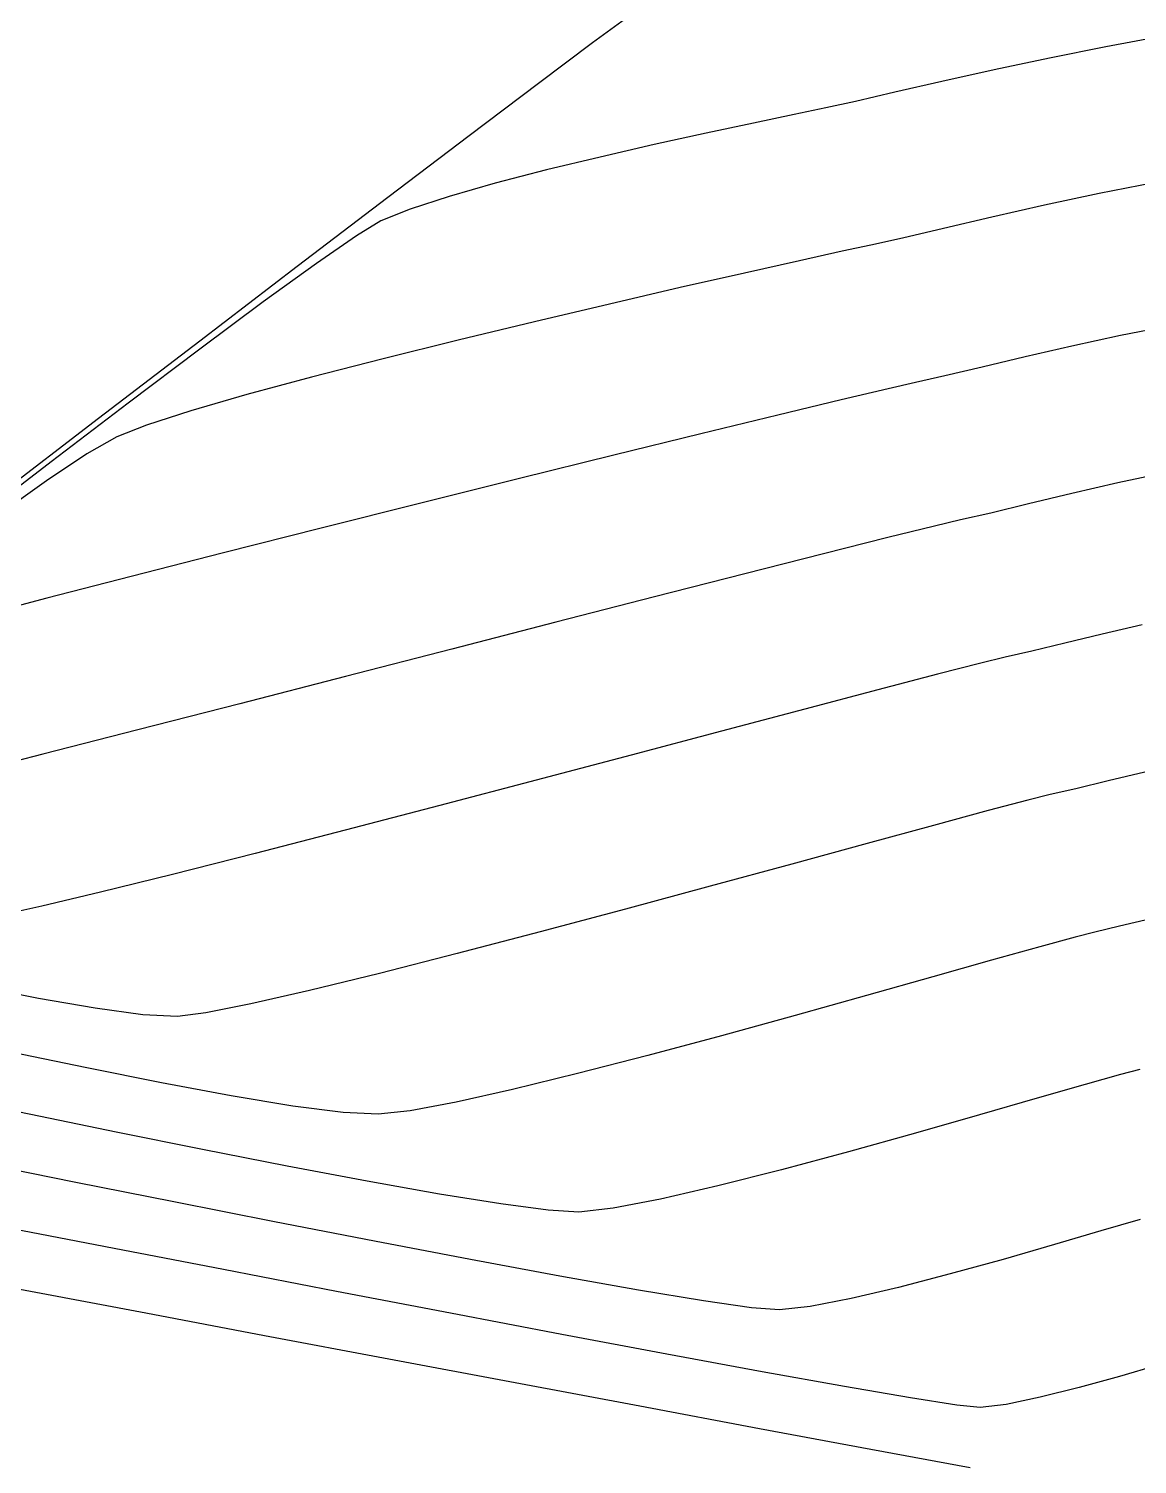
# Model space of a CAD drawing. Header units: metres. Extents: x 708868 to 711043, y 5411316 to 5413138.
# Drawn here: x 709982.42 to 710010.54, y 5411840.77 to 5411877.21 of the extents above; entities that cross this region are included whole.
import ezdxf

# ---------------------------------------------------------------- set-up
doc = ezdxf.new("R2010")
doc.units = ezdxf.units.M
for name, color, linetype in [('Rionegro 2010_Contours', 7, 'Continuous'), ('Rionegro 2014_Contours', 7, 'Continuous'), ('Rionegro 2018_Contours', 7, 'Continuous')]:
    doc.layers.add(name, color=color, linetype=linetype)

msp = doc.modelspace()

# ---------------------------------------------------------------- linework, layer by layer
at = {"layer": 'Rionegro 2010_Contours'}
for points in [[(709997.646, 5411877.526, 233), (709996.721, 5411876.844, 233), (709995.346, 5411875.813, 233), (709993.592, 5411874.487, 233), (709991.529, 5411872.92, 233), (709989.227, 5411871.166, 233), (709986.755, 5411869.278, 233), (709984.184, 5411867.312, 233), (709981.584, 5411865.32, 233)], [(710011.147, 5411877.005, 234), (710009.747, 5411876.749, 234), (710008.315, 5411876.461, 234), (710006.907, 5411876.159, 234), (710005.579, 5411875.863, 234), (710004.387, 5411875.591, 234), (710003.389, 5411875.362, 234), (710002.639, 5411875.197, 234), (710001.837, 5411875.029, 234), (710000.803, 5411874.811, 234), (709999.599, 5411874.553, 234), (709998.282, 5411874.263, 234), (709996.913, 5411873.949, 234), (709995.55, 5411873.62, 234), (709994.253, 5411873.285, 234), (709993.082, 5411872.951, 234), (709992.094, 5411872.628, 234), (709991.35, 5411872.325, 234), (709990.73, 5411871.95, 234), (709989.714, 5411871.25, 234), (709988.367, 5411870.274, 234), (709986.753, 5411869.075, 234), (709984.937, 5411867.705, 234), (709982.982, 5411866.213, 234), (709980.952, 5411864.652, 234)], [(710011.34, 5411869.657, 236), (710010.113, 5411869.416, 236), (710008.881, 5411869.148, 236), (710007.695, 5411868.875, 236), (710006.604, 5411868.616, 236), (710005.661, 5411868.392, 236), (710004.914, 5411868.224, 236), (710004.219, 5411868.067, 236), (710003.028, 5411867.785, 236), (710001.419, 5411867.398, 236), (709999.47, 5411866.923, 236), (709997.259, 5411866.38, 236), (709994.865, 5411865.788, 236), (709992.365, 5411865.166, 236), (709989.838, 5411864.532, 236), (709987.361, 5411863.906, 236), (709985.014, 5411863.306, 236), (709982.874, 5411862.752, 236), (709981.019, 5411862.261, 236)], [(710011.246, 5411865.932, 237), (710010.052, 5411865.68, 237), (710008.88, 5411865.41, 237), (710007.785, 5411865.146, 237), (710006.824, 5411864.914, 237), (710006.052, 5411864.738, 237), (710005.393, 5411864.584, 237), (710004.211, 5411864.291, 237), (710002.583, 5411863.88, 237), (710000.585, 5411863.37, 237), (709998.296, 5411862.784, 237), (709995.793, 5411862.141, 237), (709993.153, 5411861.461, 237), (709990.454, 5411860.766, 237), (709987.773, 5411860.075, 237), (709985.187, 5411859.41, 237), (709982.774, 5411858.79, 237), (709980.611, 5411858.236, 237)], [(710010.665, 5411862.073, 238), (710009.649, 5411861.838, 238), (710008.7, 5411861.608, 238), (710007.864, 5411861.406, 238), (710007.189, 5411861.252, 238), (710006.574, 5411861.105, 238), (710005.471, 5411860.822, 238), (710003.957, 5411860.426, 238), (710002.106, 5411859.939, 238), (709999.994, 5411859.38, 238), (709997.697, 5411858.772, 238), (709995.289, 5411858.136, 238), (709992.846, 5411857.494, 238), (709990.444, 5411856.867, 238), (709988.158, 5411856.276, 238), (709986.063, 5411855.743, 238), (709984.234, 5411855.289, 238), (709982.747, 5411854.935, 238), (709981.677, 5411854.703, 238)], [(710010.733, 5411858.338, 239), (710009.803, 5411858.115, 239), (710008.981, 5411857.916, 239), (710008.327, 5411857.766, 239), (710007.764, 5411857.628, 239), (710006.756, 5411857.36, 239), (710005.374, 5411856.986, 239), (710003.69, 5411856.527, 239), (710001.778, 5411856.005, 239), (709999.708, 5411855.442, 239), (709997.555, 5411854.861, 239), (709995.389, 5411854.284, 239), (709993.284, 5411853.732, 239), (709991.311, 5411853.228, 239), (709989.543, 5411852.794, 239), (709988.052, 5411852.453, 239), (709986.91, 5411852.225, 239), (709986.19, 5411852.134, 239), (709985.313, 5411852.18, 239), (709984.105, 5411852.344, 239), (709982.664, 5411852.596, 239), (709981.088, 5411852.906, 239)], [(710010.602, 5411850.794, 241), (710010.113, 5411850.666, 241), (710009.219, 5411850.412, 241), (710007.999, 5411850.06, 241), (710006.537, 5411849.638, 241), (710004.913, 5411849.176, 241), (710003.211, 5411848.703, 241), (710001.511, 5411848.247, 241), (709999.895, 5411847.837, 241), (709998.445, 5411847.502, 241), (709997.244, 5411847.271, 241), (709996.371, 5411847.173, 241), (709995.596, 5411847.219, 241), (709994.391, 5411847.377, 241), (709992.834, 5411847.629, 241), (709991.001, 5411847.957, 241), (709988.972, 5411848.341, 241), (709986.822, 5411848.763, 241), (709984.63, 5411849.204, 241), (709982.473, 5411849.645, 241), (709980.428, 5411850.066, 241)], [(710010.612, 5411846.987, 242), (710009.619, 5411846.692, 242), (710008.437, 5411846.345, 242), (710007.139, 5411845.972, 242), (710005.798, 5411845.601, 242), (710004.487, 5411845.261, 242), (710003.279, 5411844.977, 242), (710002.246, 5411844.779, 242), (710001.462, 5411844.693, 242), (710000.754, 5411844.745, 242), (709999.534, 5411844.917, 242), (709997.884, 5411845.19, 242), (709995.888, 5411845.546, 242), (709993.627, 5411845.966, 242), (709991.186, 5411846.433, 242), (709988.647, 5411846.927, 242), (709986.093, 5411847.431, 242), (709983.607, 5411847.925, 242), (709981.271, 5411848.392, 242)], [(710011.064, 5411843.286, 243), (710010.087, 5411843.001, 243), (710009.064, 5411842.718, 243), (710008.078, 5411842.471, 243), (710007.213, 5411842.291, 243), (710006.553, 5411842.212, 243), (710005.965, 5411842.271, 243), (710004.79, 5411842.454, 243), (710003.113, 5411842.743, 243), (710001.022, 5411843.12, 243), (709998.601, 5411843.567, 243), (709995.938, 5411844.068, 243), (709993.118, 5411844.604, 243), (709990.228, 5411845.158, 243), (709987.353, 5411845.712, 243), (709984.58, 5411846.249, 243), (709981.995, 5411846.75, 243)], [(710006.301, 5411840.68, 244), (710003.777, 5411841.148, 244), (710000.953, 5411841.674, 244), (709997.916, 5411842.243, 244), (709994.753, 5411842.836, 244), (709991.552, 5411843.439, 244), (709988.4, 5411844.033, 244), (709985.384, 5411844.602, 244), (709982.593, 5411845.129, 244), (709980.113, 5411845.598, 244)]]:
    msp.add_polyline3d(points, dxfattribs=at)
at = {"layer": 'Rionegro 2014_Contours'}
for points in [[(709997.646, 5411877.526, 233), (709996.721, 5411876.844, 233), (709995.346, 5411875.813, 233), (709993.592, 5411874.487, 233), (709991.529, 5411872.92, 233), (709989.227, 5411871.166, 233), (709986.755, 5411869.278, 233), (709984.184, 5411867.312, 233), (709981.584, 5411865.32, 233)], [(710011.147, 5411877.005, 234), (710009.747, 5411876.749, 234), (710008.315, 5411876.461, 234), (710006.907, 5411876.159, 234), (710005.579, 5411875.863, 234), (710004.387, 5411875.591, 234), (710003.389, 5411875.362, 234), (710002.639, 5411875.197, 234), (710001.837, 5411875.029, 234), (710000.803, 5411874.811, 234), (709999.599, 5411874.553, 234), (709998.282, 5411874.263, 234), (709996.913, 5411873.949, 234), (709995.55, 5411873.62, 234), (709994.253, 5411873.285, 234), (709993.082, 5411872.951, 234), (709992.094, 5411872.628, 234), (709991.35, 5411872.325, 234), (709990.73, 5411871.95, 234), (709989.714, 5411871.25, 234), (709988.367, 5411870.274, 234), (709986.753, 5411869.075, 234), (709984.937, 5411867.705, 234), (709982.982, 5411866.213, 234), (709980.952, 5411864.652, 234)], [(710010.964, 5411873.291, 235), (710009.576, 5411873.021, 235), (710008.184, 5411872.723, 235), (710006.847, 5411872.42, 235), (710005.626, 5411872.135, 235), (710004.583, 5411871.891, 235), (710003.777, 5411871.711, 235), (710003.057, 5411871.556, 235), (710001.968, 5411871.316, 235), (710000.576, 5411871.004, 235), (709998.947, 5411870.634, 235), (709997.15, 5411870.218, 235), (709995.249, 5411869.77, 235), (709993.311, 5411869.303, 235), (709991.404, 5411868.83, 235), (709989.593, 5411868.365, 235), (709987.946, 5411867.921, 235), (709986.528, 5411867.51, 235), (709985.407, 5411867.147, 235), (709984.649, 5411866.844, 235), (709983.893, 5411866.412, 235), (709982.87, 5411865.733, 235), (709981.639, 5411864.857, 235)], [(710011.34, 5411869.657, 236), (710010.113, 5411869.416, 236), (710008.881, 5411869.148, 236), (710007.695, 5411868.875, 236), (710006.604, 5411868.616, 236), (710005.661, 5411868.392, 236), (710004.914, 5411868.224, 236), (710004.219, 5411868.067, 236), (710003.028, 5411867.785, 236), (710001.419, 5411867.398, 236), (709999.47, 5411866.923, 236), (709997.259, 5411866.38, 236), (709994.865, 5411865.788, 236), (709992.365, 5411865.166, 236), (709989.838, 5411864.532, 236), (709987.361, 5411863.906, 236), (709985.014, 5411863.306, 236), (709982.874, 5411862.752, 236), (709981.019, 5411862.261, 236)], [(710011.246, 5411865.932, 237), (710010.052, 5411865.68, 237), (710008.88, 5411865.41, 237), (710007.785, 5411865.146, 237), (710006.824, 5411864.914, 237), (710006.052, 5411864.738, 237), (710005.393, 5411864.584, 237), (710004.211, 5411864.291, 237), (710002.583, 5411863.88, 237), (710000.585, 5411863.37, 237), (709998.296, 5411862.784, 237), (709995.793, 5411862.141, 237), (709993.153, 5411861.461, 237), (709990.454, 5411860.766, 237), (709987.773, 5411860.075, 237), (709985.187, 5411859.41, 237), (709982.774, 5411858.79, 237), (709980.611, 5411858.236, 237)], [(710010.665, 5411862.073, 238), (710009.649, 5411861.838, 238), (710008.7, 5411861.608, 238), (710007.864, 5411861.406, 238), (710007.189, 5411861.252, 238), (710006.574, 5411861.105, 238), (710005.471, 5411860.822, 238), (710003.957, 5411860.426, 238), (710002.106, 5411859.939, 238), (709999.994, 5411859.38, 238), (709997.697, 5411858.772, 238), (709995.289, 5411858.136, 238), (709992.846, 5411857.494, 238), (709990.444, 5411856.867, 238), (709988.158, 5411856.276, 238), (709986.063, 5411855.743, 238), (709984.234, 5411855.289, 238), (709982.747, 5411854.935, 238), (709981.677, 5411854.703, 238)], [(710010.733, 5411858.338, 239), (710009.803, 5411858.115, 239), (710008.981, 5411857.916, 239), (710008.327, 5411857.766, 239), (710007.764, 5411857.628, 239), (710006.756, 5411857.36, 239), (710005.374, 5411856.986, 239), (710003.69, 5411856.527, 239), (710001.778, 5411856.005, 239), (709999.708, 5411855.442, 239), (709997.555, 5411854.861, 239), (709995.389, 5411854.284, 239), (709993.284, 5411853.732, 239), (709991.311, 5411853.228, 239), (709989.543, 5411852.794, 239), (709988.052, 5411852.453, 239), (709986.91, 5411852.225, 239), (709986.19, 5411852.134, 239), (709985.313, 5411852.18, 239), (709984.105, 5411852.344, 239), (709982.664, 5411852.596, 239), (709981.088, 5411852.906, 239)], [(710010.888, 5411854.618, 240), (710010.091, 5411854.424, 240), (710009.464, 5411854.28, 240), (710008.965, 5411854.153, 240), (710008.068, 5411853.906, 240), (710006.842, 5411853.561, 240), (710005.354, 5411853.14, 240), (710003.671, 5411852.666, 240), (710001.86, 5411852.161, 240), (709999.99, 5411851.648, 240), (709998.127, 5411851.149, 240), (709996.339, 5411850.686, 240), (709994.693, 5411850.283, 240), (709993.257, 5411849.962, 240), (709992.097, 5411849.744, 240), (709991.281, 5411849.653, 240), (709990.39, 5411849.699, 240), (709989.118, 5411849.863, 240), (709987.554, 5411850.123, 240), (709985.782, 5411850.453, 240), (709983.888, 5411850.83, 240), (709981.959, 5411851.231, 240)], [(710010.602, 5411850.794, 241), (710010.113, 5411850.666, 241), (710009.219, 5411850.412, 241), (710007.999, 5411850.06, 241), (710006.537, 5411849.638, 241), (710004.913, 5411849.176, 241), (710003.211, 5411848.703, 241), (710001.511, 5411848.247, 241), (709999.895, 5411847.837, 241), (709998.445, 5411847.502, 241), (709997.244, 5411847.271, 241), (709996.371, 5411847.173, 241), (709995.596, 5411847.219, 241), (709994.391, 5411847.377, 241), (709992.834, 5411847.629, 241), (709991.001, 5411847.957, 241), (709988.972, 5411848.341, 241), (709986.822, 5411848.763, 241), (709984.63, 5411849.204, 241), (709982.473, 5411849.645, 241), (709980.428, 5411850.066, 241)], [(710010.612, 5411846.987, 242), (710009.619, 5411846.692, 242), (710008.437, 5411846.345, 242), (710007.139, 5411845.972, 242), (710005.798, 5411845.601, 242), (710004.487, 5411845.261, 242), (710003.279, 5411844.977, 242), (710002.246, 5411844.779, 242), (710001.462, 5411844.693, 242), (710000.754, 5411844.745, 242), (709999.534, 5411844.917, 242), (709997.884, 5411845.19, 242), (709995.888, 5411845.546, 242), (709993.627, 5411845.966, 242), (709991.186, 5411846.433, 242), (709988.647, 5411846.927, 242), (709986.093, 5411847.431, 242), (709983.607, 5411847.925, 242), (709981.271, 5411848.392, 242)], [(710011.064, 5411843.286, 243), (710010.087, 5411843.001, 243), (710009.064, 5411842.718, 243), (710008.078, 5411842.471, 243), (710007.213, 5411842.291, 243), (710006.553, 5411842.212, 243), (710005.965, 5411842.271, 243), (710004.79, 5411842.454, 243), (710003.113, 5411842.743, 243), (710001.022, 5411843.12, 243), (709998.601, 5411843.567, 243), (709995.938, 5411844.068, 243), (709993.118, 5411844.604, 243), (709990.228, 5411845.158, 243), (709987.353, 5411845.712, 243), (709984.58, 5411846.249, 243), (709981.995, 5411846.75, 243)], [(710006.301, 5411840.68, 244), (710003.777, 5411841.148, 244), (710000.953, 5411841.674, 244), (709997.916, 5411842.243, 244), (709994.753, 5411842.836, 244), (709991.552, 5411843.439, 244), (709988.4, 5411844.033, 244), (709985.384, 5411844.602, 244), (709982.593, 5411845.129, 244), (709980.113, 5411845.598, 244)]]:
    msp.add_polyline3d(points, dxfattribs=at)
at = {"layer": 'Rionegro 2018_Contours'}
for points in [[(709997.646, 5411877.526, 233), (709996.721, 5411876.844, 233), (709995.346, 5411875.813, 233), (709993.592, 5411874.487, 233), (709991.529, 5411872.92, 233), (709989.227, 5411871.166, 233), (709986.755, 5411869.278, 233), (709984.184, 5411867.312, 233), (709981.584, 5411865.32, 233)], [(710011.147, 5411877.005, 234), (710009.747, 5411876.749, 234), (710008.315, 5411876.461, 234), (710006.907, 5411876.159, 234), (710005.579, 5411875.863, 234), (710004.387, 5411875.591, 234), (710003.389, 5411875.362, 234), (710002.639, 5411875.197, 234), (710001.837, 5411875.029, 234), (710000.803, 5411874.811, 234), (709999.599, 5411874.553, 234), (709998.282, 5411874.263, 234), (709996.913, 5411873.949, 234), (709995.55, 5411873.62, 234), (709994.253, 5411873.285, 234), (709993.082, 5411872.951, 234), (709992.094, 5411872.628, 234), (709991.35, 5411872.325, 234), (709990.73, 5411871.95, 234), (709989.714, 5411871.25, 234), (709988.367, 5411870.274, 234), (709986.753, 5411869.075, 234), (709984.937, 5411867.705, 234), (709982.982, 5411866.213, 234), (709980.952, 5411864.652, 234)], [(710010.964, 5411873.291, 235), (710009.576, 5411873.021, 235), (710008.184, 5411872.723, 235), (710006.847, 5411872.42, 235), (710005.626, 5411872.135, 235), (710004.583, 5411871.891, 235), (710003.777, 5411871.711, 235), (710003.057, 5411871.556, 235), (710001.968, 5411871.316, 235), (710000.576, 5411871.004, 235), (709998.947, 5411870.634, 235), (709997.15, 5411870.218, 235), (709995.249, 5411869.77, 235), (709993.311, 5411869.303, 235), (709991.404, 5411868.83, 235), (709989.593, 5411868.365, 235), (709987.946, 5411867.921, 235), (709986.528, 5411867.51, 235), (709985.407, 5411867.147, 235), (709984.649, 5411866.844, 235), (709983.893, 5411866.412, 235), (709982.87, 5411865.733, 235), (709981.639, 5411864.857, 235)], [(710011.34, 5411869.657, 236), (710010.113, 5411869.416, 236), (710008.881, 5411869.148, 236), (710007.695, 5411868.875, 236), (710006.604, 5411868.616, 236), (710005.661, 5411868.392, 236), (710004.914, 5411868.224, 236), (710004.219, 5411868.067, 236), (710003.028, 5411867.785, 236), (710001.419, 5411867.398, 236), (709999.47, 5411866.923, 236), (709997.259, 5411866.38, 236), (709994.865, 5411865.788, 236), (709992.365, 5411865.166, 236), (709989.838, 5411864.532, 236), (709987.361, 5411863.906, 236), (709985.014, 5411863.306, 236), (709982.874, 5411862.752, 236), (709981.019, 5411862.261, 236)], [(710011.246, 5411865.932, 237), (710010.052, 5411865.68, 237), (710008.88, 5411865.41, 237), (710007.785, 5411865.146, 237), (710006.824, 5411864.914, 237), (710006.052, 5411864.738, 237), (710005.393, 5411864.584, 237), (710004.211, 5411864.291, 237), (710002.583, 5411863.88, 237), (710000.585, 5411863.37, 237), (709998.296, 5411862.784, 237), (709995.793, 5411862.141, 237), (709993.153, 5411861.461, 237), (709990.454, 5411860.766, 237), (709987.773, 5411860.075, 237), (709985.187, 5411859.41, 237), (709982.774, 5411858.79, 237), (709980.611, 5411858.236, 237)], [(710010.665, 5411862.073, 238), (710009.649, 5411861.838, 238), (710008.7, 5411861.608, 238), (710007.864, 5411861.406, 238), (710007.189, 5411861.252, 238), (710006.574, 5411861.105, 238), (710005.471, 5411860.822, 238), (710003.957, 5411860.426, 238), (710002.106, 5411859.939, 238), (709999.994, 5411859.38, 238), (709997.697, 5411858.772, 238), (709995.289, 5411858.136, 238), (709992.846, 5411857.494, 238), (709990.444, 5411856.867, 238), (709988.158, 5411856.276, 238), (709986.063, 5411855.743, 238), (709984.234, 5411855.289, 238), (709982.747, 5411854.935, 238), (709981.677, 5411854.703, 238)], [(710010.733, 5411858.338, 239), (710009.803, 5411858.115, 239), (710008.981, 5411857.916, 239), (710008.327, 5411857.766, 239), (710007.764, 5411857.628, 239), (710006.756, 5411857.36, 239), (710005.374, 5411856.986, 239), (710003.69, 5411856.527, 239), (710001.778, 5411856.005, 239), (709999.708, 5411855.442, 239), (709997.555, 5411854.861, 239), (709995.389, 5411854.284, 239), (709993.284, 5411853.732, 239), (709991.311, 5411853.228, 239), (709989.543, 5411852.794, 239), (709988.052, 5411852.453, 239), (709986.91, 5411852.225, 239), (709986.19, 5411852.134, 239), (709985.313, 5411852.18, 239), (709984.105, 5411852.344, 239), (709982.664, 5411852.596, 239), (709981.088, 5411852.906, 239)], [(710010.888, 5411854.618, 240), (710010.091, 5411854.424, 240), (710009.464, 5411854.28, 240), (710008.965, 5411854.153, 240), (710008.068, 5411853.906, 240), (710006.842, 5411853.561, 240), (710005.354, 5411853.14, 240), (710003.671, 5411852.666, 240), (710001.86, 5411852.161, 240), (709999.99, 5411851.648, 240), (709998.127, 5411851.149, 240), (709996.339, 5411850.686, 240), (709994.693, 5411850.283, 240), (709993.257, 5411849.962, 240), (709992.097, 5411849.744, 240), (709991.281, 5411849.653, 240), (709990.39, 5411849.699, 240), (709989.118, 5411849.863, 240), (709987.554, 5411850.123, 240), (709985.782, 5411850.453, 240), (709983.888, 5411850.83, 240), (709981.959, 5411851.231, 240)], [(710010.602, 5411850.794, 241), (710010.113, 5411850.666, 241), (710009.219, 5411850.412, 241), (710007.999, 5411850.06, 241), (710006.537, 5411849.638, 241), (710004.913, 5411849.176, 241), (710003.211, 5411848.703, 241), (710001.511, 5411848.247, 241), (709999.895, 5411847.837, 241), (709998.445, 5411847.502, 241), (709997.244, 5411847.271, 241), (709996.371, 5411847.173, 241), (709995.596, 5411847.219, 241), (709994.391, 5411847.377, 241), (709992.834, 5411847.629, 241), (709991.001, 5411847.957, 241), (709988.972, 5411848.341, 241), (709986.822, 5411848.763, 241), (709984.63, 5411849.204, 241), (709982.473, 5411849.645, 241), (709980.428, 5411850.066, 241)], [(710010.612, 5411846.987, 242), (710009.619, 5411846.692, 242), (710008.437, 5411846.345, 242), (710007.139, 5411845.972, 242), (710005.798, 5411845.601, 242), (710004.487, 5411845.261, 242), (710003.279, 5411844.977, 242), (710002.246, 5411844.779, 242), (710001.462, 5411844.693, 242), (710000.754, 5411844.745, 242), (709999.534, 5411844.917, 242), (709997.884, 5411845.19, 242), (709995.888, 5411845.546, 242), (709993.627, 5411845.966, 242), (709991.186, 5411846.433, 242), (709988.647, 5411846.927, 242), (709986.093, 5411847.431, 242), (709983.607, 5411847.925, 242), (709981.271, 5411848.392, 242)], [(710011.064, 5411843.286, 243), (710010.087, 5411843.001, 243), (710009.064, 5411842.718, 243), (710008.078, 5411842.471, 243), (710007.213, 5411842.291, 243), (710006.553, 5411842.212, 243), (710005.965, 5411842.271, 243), (710004.79, 5411842.454, 243), (710003.113, 5411842.743, 243), (710001.022, 5411843.12, 243), (709998.601, 5411843.567, 243), (709995.938, 5411844.068, 243), (709993.118, 5411844.604, 243), (709990.228, 5411845.158, 243), (709987.353, 5411845.712, 243), (709984.58, 5411846.249, 243), (709981.995, 5411846.75, 243)], [(710006.301, 5411840.68, 244), (710003.777, 5411841.148, 244), (710000.953, 5411841.674, 244), (709997.916, 5411842.243, 244), (709994.753, 5411842.836, 244), (709991.552, 5411843.439, 244), (709988.4, 5411844.033, 244), (709985.384, 5411844.602, 244), (709982.593, 5411845.129, 244), (709980.113, 5411845.598, 244)]]:
    msp.add_polyline3d(points, dxfattribs=at)

doc.saveas('drawing.dxf')
